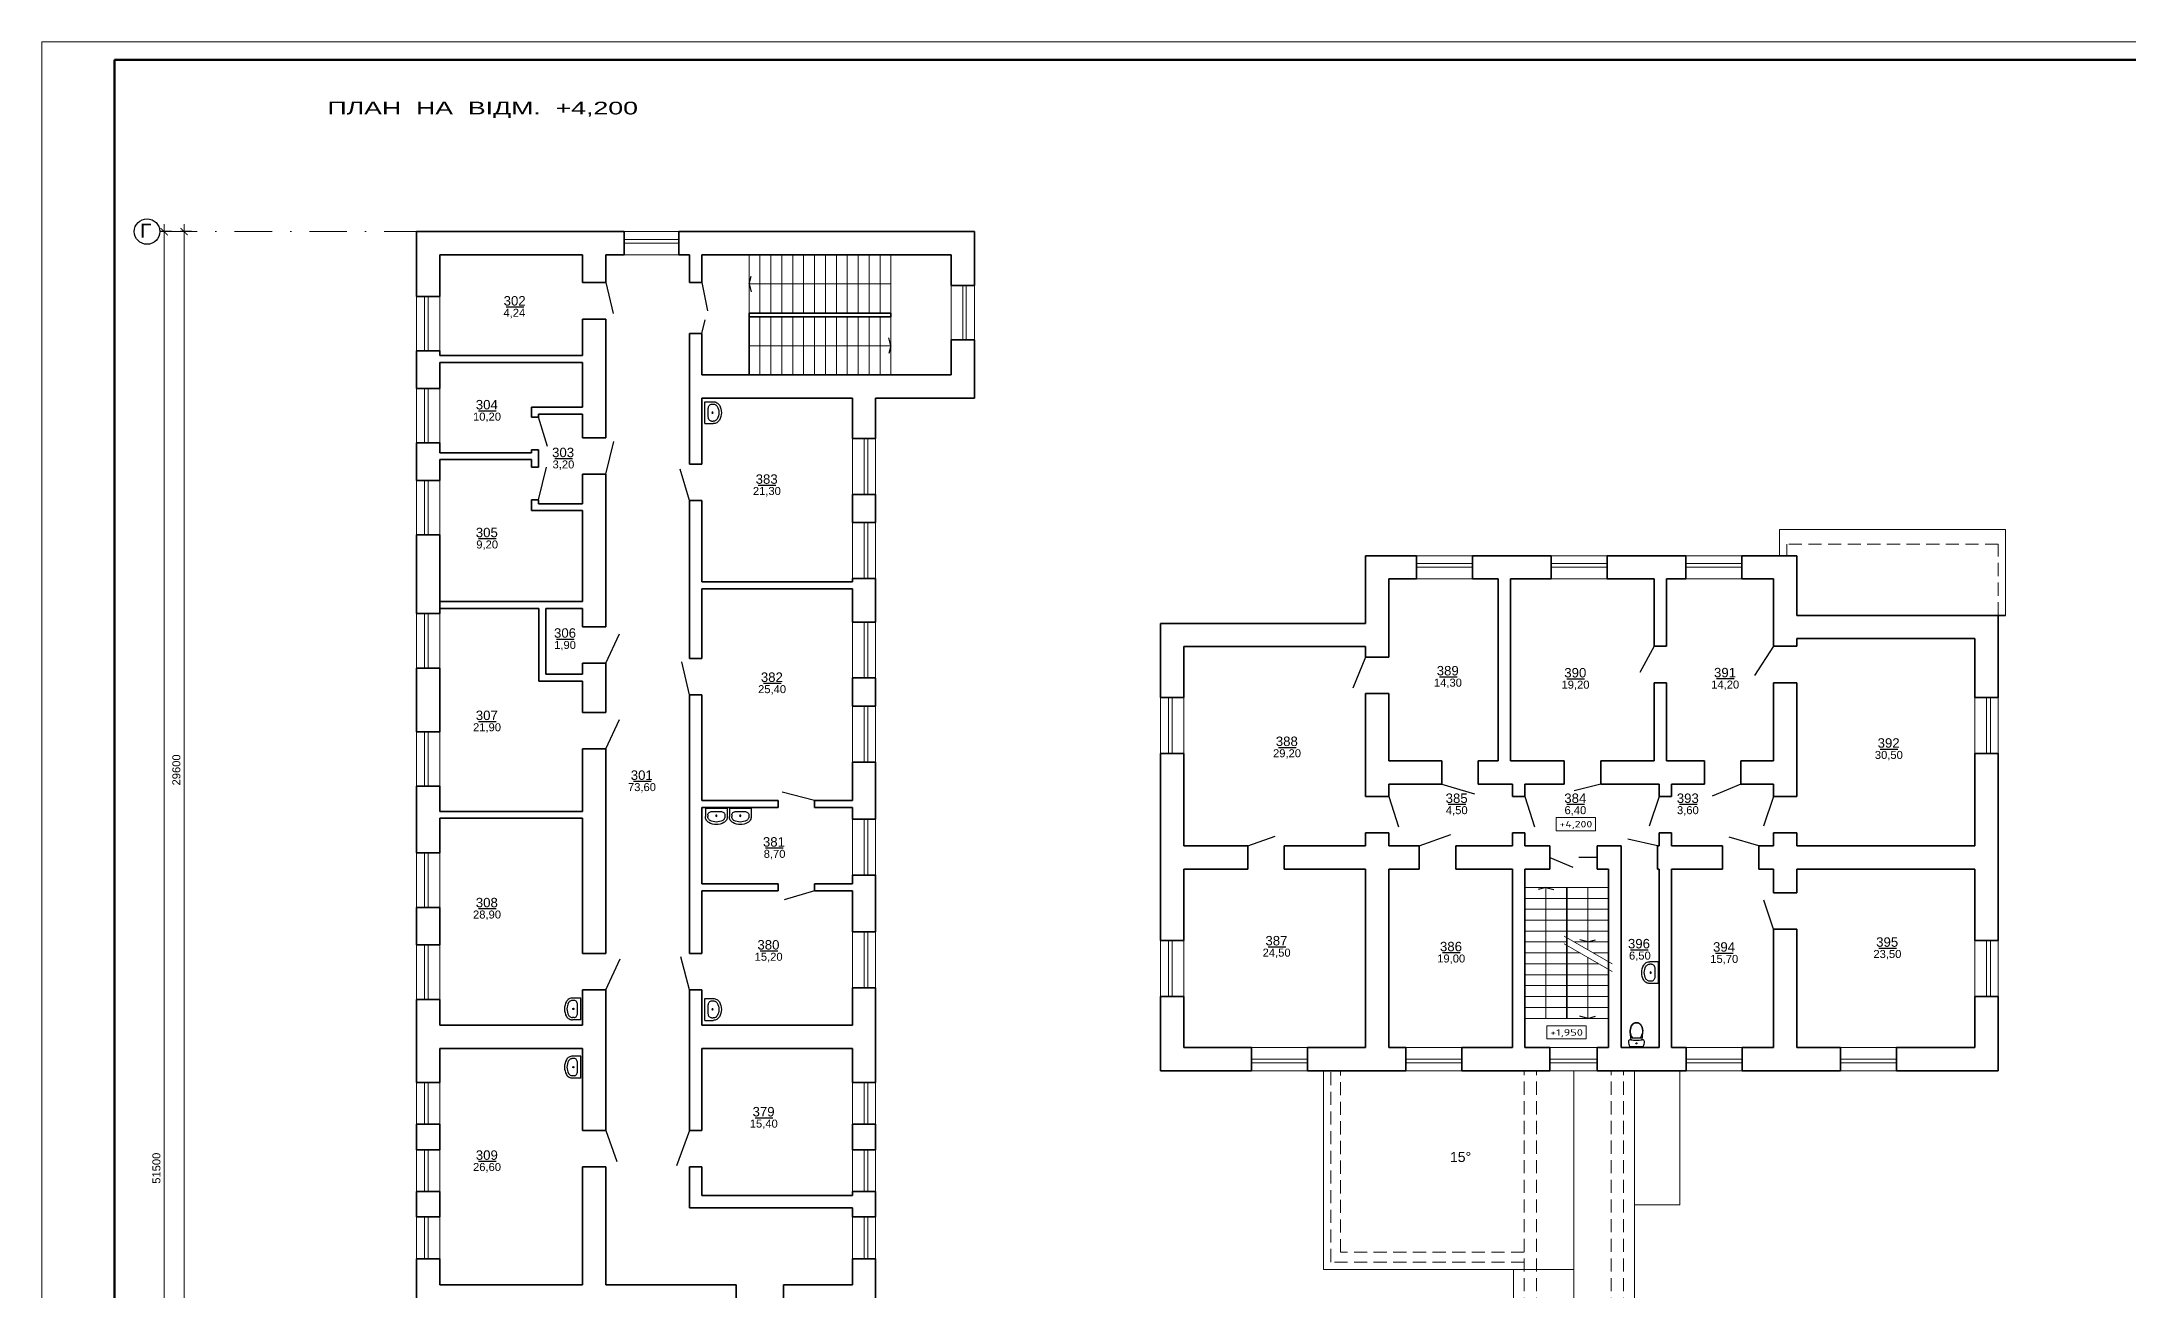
# Model space of a CAD drawing. Header units: millimetres. Extents: x 752233 to 2620908, y -654617 to -58944.
# Drawn here: x 1306958 to 1364315, y -226490 to -192165 of the extents above; entities that cross this region are included whole.
import ezdxf
from ezdxf.enums import TextEntityAlignment as Align

# ---------------------------------------------------------------- set-up
doc = ezdxf.new("R2010")
doc.units = ezdxf.units.MM
doc.header["$LTSCALE"] = 90
for name, pattern in [('DASHDOT', [25.4, 12.7, -6.35, 0, -6.35]), ('K5LT_DASHED_REINFORCED', [6, 4, -2]), ('Wipeout_Contour', [1000000.0, 0, -1000000.0])]:
    doc.linetypes.add(name, pattern=pattern)
doc.layers.get('0').update_dxf_attribs({"lineweight": 15})
doc.layers.get('DefPoints').update_dxf_attribs({"color": 255, "lineweight": 9})
doc.layers.add('Shutters', color=7, linetype='Continuous')
doc.layers.add('T', color=7, linetype='Continuous')
doc.styles.add('style2', font='ARIAL.TTF')
doc.styles.add('txt200', font='txt.shx', dxfattribs={"width": 0.9, "height": 200})
doc.dimstyles.new('ARKO_TICK_EXTLINES', dxfattribs={"dimscale": 100, "dimtxt": 2.2, "dimasz": 2, "dimexe": 1, "dimexo": 1, "dimgap": 1, "dimtad": 1, "dimdec": 0, "dimzin": 0, "dimtxsty": 'style2', "dimblk": 'ARCHTICK', "dimcen": 2, "dimdle": 2, "dimclrd": 5, "dimadec": 0, "dimazin": 0, "dimtfac": 1, "dimtdec": 0, "dimtix": 1, "dimtmove": 0, "dimatfit": 0, "dimfxl": 0, "dimtolj": 1, "dimtzin": 0, "dimlwd": 20, "dimarcsym": 0})

# ---------------------------------------------------------------- blocks, each defined once
blk = doc.blocks.new('A$C0C1168F7')
at = {"color": 254, "linetype": 'Wipeout_Contour', "ltscale": 5960.404581}
blk.add_wipeout([(0, 450), (0, 221), (3, 187), (11, 155), (26, 124), (44, 97), (68, 73), (95, 54), (160, 24), (229, 6), (300, 0), (371, 6), (440, 24), (505, 54), (532, 73), (556, 97), (574, 124), (589, 155), (597, 187), (600, 221), (600, 450)], dxfattribs=at).dxf.layer = 'Shutters'
at = {"layer": 'Shutters', "color": 133, "linetype": 'Continuous'}
for p, q in [((0, 450), (0, 221)), ((600, 450), (0, 450)), ((65, 267), (65, 221)), ((181, 358), (181, 358)), ((419, 358), (181, 358)), ((535, 267), (535, 221)), ((600, 450), (600, 221))]:
    blk.add_line(p, q, dxfattribs=at)
for points in [[(0, 221), (2, 196), (6, 171), (14, 147), (25, 124), (39, 103), (56, 84), (74, 68), (95, 54)], [(181, 358), (159, 356), (137, 351), (117, 342), (99, 331), (85, 317), (74, 302), (67, 284), (65, 267)], [(65, 221), (66, 205), (69, 189), (74, 173), (82, 159), (90, 146), (101, 134), (113, 123), (126, 114)], [(95, 54), (143, 31), (194, 14), (247, 3), (300, 0), (353, 3), (406, 14), (457, 31), (505, 54)], [(126, 114), (167, 94), (210, 80), (255, 71), (300, 68), (345, 71), (390, 80), (433, 94), (474, 114)], [(535, 267), (533, 284), (526, 302), (515, 317), (501, 331), (483, 342), (463, 351), (441, 356), (419, 358)], [(474, 114), (487, 123), (499, 134), (510, 146), (518, 159), (526, 173), (531, 189), (534, 205), (535, 221)], [(505, 54), (526, 68), (544, 84), (561, 103), (575, 124), (586, 147), (594, 171), (598, 196), (600, 221)]]:
    blk.add_lwpolyline(points, dxfattribs=at)
blk.add_circle((300, 243), 17.5, dxfattribs=at)
blk = doc.blocks.new('OTMET_P')
at = {"color": 0, "linetype": 'ByBlock'}
blk.add_lwpolyline([(-6, -2), (-6, 2), (6, 2), (6, -2)], close=True, dxfattribs=at)
at = {"color": 0, "linetype": 'ByBlock', "style": 'txt200', "width": 1.071429}
blk.add_attdef('OTMET', text='', height=2, dxfattribs=at).set_placement((-5, -1), (5, -1), align=Align.FIT)
blk = doc.blocks.new('_ArchTick')
at = {"color": 0, "linetype": 'ByBlock', "const_width": 0.15}
blk.add_lwpolyline([(-0.5, -0.5), (0.5, 0.5)], dxfattribs=at)
blk = doc.blocks.new('*D32')
at = {"color": 5, "lineweight": 20}
blk.add_line((1310323, -249085), (1310323, -197185), dxfattribs=at)
at = {"color": 0, "lineweight": -2}
for p, q in [((1310523, -197385), (1310223, -197385)), ((1310523, -248885), (1310223, -248885))]:
    blk.add_line(p, q, dxfattribs=at)
at = {"layer": 'DefPoints', "color": 0, "lineweight": 15}
for p in [(1310323, -197385), (1312373, -197385), (1312373, -248885)]:
    blk.add_point(p, dxfattribs=at)
at = {"color": 5, "lineweight": 20, "xscale": 200, "yscale": 200, "zscale": 200}
for p, rotation in [((1310323, -197385), 90), ((1310323, -248885), 270)]:
    blk.add_blockref('_ArchTick', p, dxfattribs=dict(at, rotation=rotation))
at = {"color": 0, "lineweight": 15, "insert": (1310111, -223135), "char_height": 220, "attachment_point": 5, "rotation": 90, "style": 'style2'}
blk.add_mtext('\\A1;51500', dxfattribs=at)
blk = doc.blocks.new('*D33')
at = {"color": 5, "lineweight": 20}
blk.add_line((1310872, -197185), (1310872, -227185), dxfattribs=at)
at = {"color": 0, "lineweight": -2}
for p, q in [((1311072, -197385), (1310772, -197385)), ((1311072, -226985), (1310772, -226985))]:
    blk.add_line(p, q, dxfattribs=at)
at = {"layer": 'DefPoints', "color": 0, "lineweight": 15}
for p in [(1312216, -197385), (1310872, -226985), (1312216, -226985)]:
    blk.add_point(p, dxfattribs=at)
at = {"color": 5, "lineweight": 20, "xscale": 200, "yscale": 200, "zscale": 200}
for p, rotation in [((1310872, -197385), 90), ((1310872, -226985), 270)]:
    blk.add_blockref('_ArchTick', p, dxfattribs=dict(at, rotation=rotation))
at = {"color": 0, "lineweight": 15, "insert": (1310660, -212185), "char_height": 220, "attachment_point": 5, "rotation": 90, "style": 'style2'}
blk.add_mtext('\\A1;29600', dxfattribs=at)
blk = doc.blocks.new('A$C5F3917FC')
at = {"color": 254, "linetype": 'Wipeout_Contour', "ltscale": 14728.445072}
blk.add_wipeout([(31, 650), (18, 619), (8, 587), (2, 554), (0, 520), (5, 498), (20, 479), (40, 469), (64, 469), (102, 475), (141, 480), (181, 483), (220, 484), (259, 483), (299, 480), (338, 475), (376, 469), (400, 469), (420, 479), (435, 498), (440, 520), (438, 554), (432, 587), (422, 619), (409, 650)], dxfattribs=at).dxf.layer = 'Shutters'
at = {"color": 254, "linetype": 'Wipeout_Contour', "ltscale": 9083.641401}
blk.add_wipeout([(98, 419), (342, 419), (363, 381), (380, 341), (392, 300), (399, 257), (376, 469), (338, 475), (299, 480), (259, 483), (220, 484), (181, 483), (141, 480), (102, 475), (64, 469), (41, 257), (48, 300), (60, 341), (77, 381)], dxfattribs=at).dxf.layer = 'Shutters'
at = {"color": 254, "linetype": 'Wipeout_Contour', "ltscale": 8188.801298}
blk.add_wipeout([(343, 54), (369, 92), (386, 132), (396, 173), (400, 215), (399, 257), (392, 301), (379, 344), (361, 385), (337, 427), (103, 427), (79, 385), (61, 344), (48, 301), (41, 257), (39, 215), (44, 173), (54, 132), (71, 92), (97, 54), (132, 25), (174, 6), (220, 0), (266, 6), (308, 25)], dxfattribs=at).dxf.layer = 'Shutters'
at = {"layer": 'Shutters', "color": 133, "linetype": 'Continuous'}
for p, q in [((8, 587), (2, 554)), ((18, 619), (8, 587)), ((31, 650), (18, 619)), ((409, 650), (31, 650)), ((422, 619), (409, 650)), ((432, 587), (422, 619)), ((438, 554), (432, 587)), ((2, 554), (0, 520)), ((0, 520), (5, 498)), ((5, 498), (20, 479)), ((20, 479), (40, 469)), ((41, 257), (39, 215)), ((39, 215), (44, 173)), ((40, 469), (64, 469)), ((64, 469), (41, 257)), ((48, 300), (41, 257)), ((44, 173), (54, 132)), ((49, 256), (47, 215)), ((47, 215), (52, 174)), ((60, 341), (48, 300)), ((56, 299), (49, 256)), ((52, 174), (62, 134)), ((54, 132), (70, 92)), ((68, 341), (56, 299)), ((77, 381), (60, 341)), ((62, 134), (78, 96)), ((86, 381), (68, 341)), ((70, 92), (97, 54)), ((98, 419), (77, 381)), ((78, 96), (102, 60)), ((107, 419), (86, 381)), ((97, 54), (132, 25)), ((342, 419), (98, 419)), ((102, 60), (136, 32)), ((132, 25), (174, 6)), ((136, 32), (176, 14)), ((174, 6), (220, 0)), ((176, 14), (220, 8)), ((220, 8), (264, 14)), ((220, 0), (266, 6)), ((264, 14), (304, 32)), ((266, 6), (308, 25)), ((304, 32), (338, 60)), ((308, 25), (343, 54)), ((354, 381), (333, 419)), ((338, 60), (362, 96)), ((363, 381), (342, 419)), ((343, 54), (370, 92)), ((371, 341), (354, 381)), ((362, 96), (378, 134)), ((380, 341), (363, 381)), ((370, 92), (386, 132)), ((384, 299), (371, 341)), ((399, 257), (376, 469)), ((376, 469), (400, 469)), ((378, 134), (388, 174)), ((392, 300), (380, 341)), ((391, 256), (384, 299)), ((386, 132), (396, 173)), ((388, 174), (393, 215)), ((393, 215), (391, 256)), ((399, 257), (392, 300)), ((396, 173), (401, 215)), ((401, 215), (399, 257)), ((400, 469), (420, 479)), ((420, 479), (435, 498)), ((435, 498), (440, 520)), ((440, 520), (438, 554))]:
    blk.add_line(p, q, dxfattribs=at)
blk.add_lwpolyline([(376, 469), (338, 475), (299, 480), (259, 483), (220, 484), (181, 483), (141, 480), (102, 475), (64, 469)], dxfattribs=at)
blk.add_circle((220, 567), 15, dxfattribs=at)

msp = doc.modelspace()

# ---------------------------------------------------------------- linework, layer by layer
at = {"color": 250, "linetype": 'ByBlock', "ltscale": 4}
for p, q in [((1306957.9, -192165.3), (1306957.9, -270794.7)), ((1393313.3, -192165.3), (1306957.9, -192165.3))]:
    msp.add_line(p, q, dxfattribs=at)
at = {"color": 7, "lineweight": 50}
for q in [(1308957.9, -270294.7), (1392813.3, -192665.3)]:
    msp.add_line((1308957.9, -192665.3), q, dxfattribs=at)
at = {"color": 1, "linetype": 'DASHDOT', "ltscale": 0.9}
msp.add_line((1310203, -197385.1), (1324659.3, -197385.1), dxfattribs=at)
at = {"color": 250, "lineweight": 35}
for p, q in [((1317261.3, -199165.1), (1317261.3, -197385.1)), ((1317261.3, -197385.1), (1322968.9, -197385.1)), ((1322968.9, -197385.1), (1322968.9, -198025.1)), ((1324468.9, -197385.1), (1332601.3, -197385.1)), ((1324468.9, -197385.1), (1324468.9, -198025.1)), ((1332601.3, -198865.1), (1332601.3, -197385.1)), ((1317901.3, -199165.1), (1317901.3, -198025.1)), ((1317901.3, -198025.1), (1321821.3, -198025.1)), ((1321821.3, -198788.5), (1321821.3, -198025.1)), ((1322461.3, -198788.5), (1322461.3, -198025.1)), ((1322461.3, -198025.1), (1322968.9, -198025.1)), ((1324468.9, -198025.1), (1324761.3, -198025.1)), ((1324761.3, -198788.5), (1324761.3, -198025.1)), ((1325101.3, -198788.5), (1325101.3, -198025.1)), ((1325101.3, -198025.1), (1331961.3, -198025.1)), ((1331961.3, -198865.1), (1331961.3, -198025.1)), ((1322461.3, -198788.5), (1321821.3, -198788.5)), ((1325101.3, -198788.5), (1324761.3, -198788.5)), ((1331961.3, -198865.1), (1332601.3, -198865.1)), ((1317261.3, -199165.1), (1317901.3, -199165.1)), ((1321821.3, -200794.3), (1321821.3, -199788.5)), ((1322461.3, -199788.5), (1321821.3, -199788.5)), ((1322461.3, -203057.6), (1322461.3, -199788.5)), ((1330301.3, -199625.1), (1326401.3, -199625.1)), ((1326401.3, -199625.1), (1326401.3, -201325.1)), ((1330301.3, -199725.1), (1326401.3, -199725.1)), ((1330301.3, -199725.1), (1330301.3, -199625.1)), ((1317261.3, -201695.1), (1317261.3, -200665.1)), ((1317261.3, -200665.1), (1317901.3, -200665.1)), ((1317901.3, -200794.3), (1317901.3, -200665.1)), ((1324761.3, -203781.7), (1324761.3, -200188.5)), ((1325101.3, -200188.5), (1324761.3, -200188.5)), ((1325101.3, -201325.1), (1325101.3, -200188.5)), ((1331961.3, -201325.1), (1331961.3, -200365.1)), ((1331961.3, -200365.1), (1332601.3, -200365.1)), ((1332601.3, -201965.1), (1332601.3, -200365.1)), ((1317901.3, -200794.3), (1321821.3, -200794.3)), ((1317901.3, -201695.1), (1317901.3, -200984.3)), ((1317901.3, -200984.3), (1321821.3, -200984.3)), ((1321821.3, -202215.1), (1321821.3, -200984.3)), ((1317261.3, -201695.1), (1317901.3, -201695.1)), ((1325101.3, -201325.1), (1331961.3, -201325.1)), ((1321821.3, -202215.1), (1320421.3, -202215.1)), ((1320421.3, -202215.1), (1320421.3, -202486.8)), ((1320611.3, -202405.1), (1320611.3, -202486.8)), ((1321821.3, -202405.1), (1320611.3, -202405.1)), ((1321821.3, -203057.6), (1321821.3, -202405.1)), ((1325101.3, -203781.7), (1325101.3, -201965.1)), ((1325101.3, -201965.1), (1329241.3, -201965.1)), ((1329241.3, -203075.1), (1329241.3, -201965.1)), ((1329881.3, -203075.1), (1329881.3, -201965.1)), ((1329881.3, -201965.1), (1332601.3, -201965.1)), ((1320611.3, -202486.8), (1320421.3, -202486.8)), ((1317261.3, -204225.1), (1317261.3, -203195.1)), ((1317261.3, -203195.1), (1317901.3, -203195.1)), ((1317901.3, -203465.1), (1317901.3, -203195.1)), ((1320421.3, -203465.1), (1317901.3, -203465.1)), ((1320611.3, -203386.8), (1320421.3, -203386.8)), ((1320421.3, -203386.8), (1320421.3, -203465.1)), ((1320611.3, -203386.8), (1320611.3, -203863.5)), ((1322461.3, -203057.6), (1321821.3, -203057.6)), ((1329241.3, -203075.1), (1329881.3, -203075.1)), ((1317901.3, -204225.1), (1317901.3, -203655.1)), ((1320421.3, -203655.1), (1317901.3, -203655.1)), ((1320421.3, -203655.1), (1320421.3, -203863.5)), ((1320611.3, -203863.5), (1320421.3, -203863.5)), ((1321821.3, -204865.1), (1321821.3, -204057.6)), ((1322461.3, -204057.6), (1321821.3, -204057.6)), ((1322461.3, -208247.6), (1322461.3, -204057.6)), ((1325101.3, -203781.7), (1324761.3, -203781.7)), ((1317261.3, -204225.1), (1317901.3, -204225.1)), ((1320611.3, -204763.5), (1320421.3, -204763.5)), ((1320421.3, -204763.5), (1320421.3, -205055.1)), ((1320611.3, -204763.5), (1320611.3, -204865.1)), ((1329241.3, -205385.1), (1329241.3, -204615.1)), ((1329241.3, -204615.1), (1329881.3, -204615.1)), ((1329881.3, -205385.1), (1329881.3, -204615.1)), ((1320421.3, -205055.1), (1321821.3, -205055.1)), ((1320611.3, -204865.1), (1321821.3, -204865.1)), ((1321821.3, -207555.1), (1321821.3, -205055.1)), ((1324761.3, -209121.5), (1324761.3, -204781.7)), ((1325101.3, -204781.7), (1324761.3, -204781.7)), ((1325101.3, -207015.1), (1325101.3, -204781.7)), ((1317261.3, -207885.1), (1317261.3, -205725.1)), ((1317261.3, -205725.1), (1317901.3, -205725.1)), ((1317901.3, -207885.1), (1317901.3, -205725.1)), ((1329241.3, -205385.1), (1329881.3, -205385.1)), ((1343351.3, -208155.1), (1343351.3, -206295.1)), ((1344751.3, -206295.1), (1343351.3, -206295.1)), ((1344751.3, -206935.1), (1344751.3, -206295.1)), ((1348451.3, -206295.1), (1346291.3, -206295.1)), ((1346291.3, -206935.1), (1346291.3, -206295.1)), ((1348451.3, -206935.1), (1348451.3, -206295.1)), ((1352151.3, -206295.1), (1349991.3, -206295.1)), ((1349991.3, -206935.1), (1349991.3, -206295.1)), ((1352151.3, -206935.1), (1352151.3, -206295.1)), ((1355201.3, -206295.1), (1353691.3, -206295.1)), ((1353691.3, -206935.1), (1353691.3, -206295.1)), ((1355201.3, -207935.1), (1355201.3, -206295.1)), ((1325101.3, -207015.1), (1329241.3, -207015.1)), ((1329241.3, -207015.1), (1329241.3, -206925.1)), ((1329241.3, -206925.1), (1329881.3, -206925.1)), ((1329881.3, -208125.1), (1329881.3, -206925.1)), ((1343991.3, -209087.5), (1343991.3, -206935.1)), ((1344751.3, -206935.1), (1343991.3, -206935.1)), ((1346991.3, -206935.1), (1346291.3, -206935.1)), ((1346991.3, -211935.1), (1346991.3, -206935.1)), ((1347331.3, -211935.1), (1347331.3, -206935.1)), ((1348451.3, -206935.1), (1347331.3, -206935.1)), ((1351281.3, -206935.1), (1349991.3, -206935.1)), ((1351281.3, -208786.8), (1351281.3, -206935.1)), ((1352151.3, -206935.1), (1351621.3, -206935.1)), ((1351621.3, -208786.8), (1351621.3, -206935.1)), ((1354561.3, -206935.1), (1353691.3, -206935.1)), ((1354561.3, -208786.8), (1354561.3, -206935.1)), ((1317901.3, -207555.1), (1321821.3, -207555.1)), ((1325101.3, -209121.5), (1325101.3, -207205.1)), ((1325101.3, -207205.1), (1329241.3, -207205.1)), ((1329241.3, -208125.1), (1329241.3, -207205.1)), ((1317261.3, -207885.1), (1317901.3, -207885.1)), ((1317901.3, -207745.1), (1320621.3, -207745.1)), ((1320621.3, -209745.1), (1320621.3, -207745.1)), ((1320811.3, -207745.1), (1321821.3, -207745.1)), ((1320811.3, -209555.1), (1320811.3, -207745.1)), ((1321821.3, -208247.6), (1321821.3, -207745.1)), ((1329241.3, -208125.1), (1329881.3, -208125.1)), ((1337711.3, -210195.1), (1337711.3, -208155.1)), ((1343351.3, -208155.1), (1337711.3, -208155.1)), ((1360941.3, -207935.1), (1355201.3, -207935.1)), ((1360741.3, -210195.1), (1360741.3, -207935.1)), ((1322461.3, -208247.6), (1321821.3, -208247.6)), ((1360101.3, -208575.1), (1355201.3, -208575.1)), ((1355201.3, -208786.8), (1355201.3, -208575.1)), ((1360101.3, -210195.1), (1360101.3, -208575.1)), ((1321821.3, -209555.1), (1321821.3, -209247.6)), ((1322461.3, -209247.6), (1321821.3, -209247.6)), ((1322461.3, -210604.3), (1322461.3, -209247.6)), ((1325101.3, -209121.5), (1324761.3, -209121.5)), ((1338351.3, -210195.1), (1338351.3, -208795.1)), ((1343351.3, -208795.1), (1338351.3, -208795.1)), ((1343351.3, -209087.5), (1343351.3, -208795.1)), ((1343991.3, -209087.5), (1343351.3, -209087.5)), ((1351621.3, -208786.8), (1351281.3, -208786.8)), ((1355201.3, -208786.8), (1354561.3, -208786.8)), ((1317261.3, -211135.1), (1317261.3, -209385.1)), ((1317261.3, -209385.1), (1317901.3, -209385.1)), ((1317901.3, -211135.1), (1317901.3, -209385.1)), ((1320621.3, -209745.1), (1321821.3, -209745.1)), ((1320811.3, -209555.1), (1321821.3, -209555.1)), ((1321821.3, -210604.3), (1321821.3, -209745.1)), ((1329241.3, -210435.1), (1329241.3, -209655.1)), ((1329241.3, -209655.1), (1329881.3, -209655.1)), ((1329881.3, -210435.1), (1329881.3, -209665.1)), ((1351281.3, -211935.1), (1351281.3, -209786.8)), ((1351621.3, -209786.8), (1351281.3, -209786.8)), ((1351621.3, -211935.1), (1351621.3, -209786.8)), ((1354561.3, -211935.1), (1354561.3, -209786.8)), ((1355201.3, -209786.8), (1354561.3, -209786.8)), ((1355201.3, -212916.4), (1355201.3, -209786.8)), ((1324761.3, -217228.8), (1324761.3, -210121.5)), ((1325101.3, -210121.5), (1324761.3, -210121.5)), ((1325101.3, -213025.1), (1325101.3, -210121.5)), ((1329241.3, -210435.1), (1329881.3, -210435.1)), ((1338351.3, -210195.1), (1337711.3, -210195.1)), ((1343351.3, -212916.4), (1343351.3, -210087.5)), ((1343991.3, -210087.5), (1343351.3, -210087.5)), ((1343991.3, -211935.1), (1343991.3, -210087.5)), ((1360741.3, -210195.1), (1360101.3, -210195.1)), ((1322461.3, -210604.3), (1321821.3, -210604.3)), ((1317261.3, -211135.1), (1317901.3, -211135.1)), ((1321821.3, -213325.1), (1321821.3, -211604.3)), ((1322461.3, -211604.3), (1321821.3, -211604.3)), ((1322461.3, -217228.8), (1322461.3, -211604.3)), ((1329241.3, -213025.1), (1329241.3, -211975.1)), ((1329241.3, -211975.1), (1329881.3, -211975.1)), ((1329881.3, -213535.1), (1329881.3, -211975.1)), ((1337711.3, -216875.1), (1337711.3, -211735.1)), ((1338351.3, -211735.1), (1337711.3, -211735.1)), ((1338351.3, -214275.1), (1338351.3, -211735.1)), ((1345448.6, -211935.1), (1343991.3, -211935.1)), ((1345448.6, -212575.1), (1345448.6, -211935.1)), ((1346991.3, -211935.1), (1346448.6, -211935.1)), ((1346448.6, -212575.1), (1346448.6, -211935.1)), ((1348812.4, -211935.1), (1347331.3, -211935.1)), ((1348812.4, -212575.1), (1348812.4, -211935.1)), ((1351281.3, -211935.1), (1349812.4, -211935.1)), ((1349812.4, -212575.1), (1349812.4, -211935.1)), ((1352664.5, -211935.1), (1351621.3, -211935.1)), ((1352664.5, -212575.1), (1352664.5, -211935.1)), ((1354561.3, -211935.1), (1353664.5, -211935.1)), ((1353664.5, -212575.1), (1353664.5, -211935.1)), ((1360101.3, -214275.1), (1360101.3, -211735.1)), ((1360741.3, -211735.1), (1360101.3, -211735.1)), ((1360741.3, -216875.1), (1360741.3, -211735.1)), ((1317261.3, -214465.1), (1317261.3, -212635.1)), ((1317261.3, -212635.1), (1317901.3, -212635.1)), ((1317901.3, -213325.1), (1317901.3, -212635.1)), ((1343991.3, -212916.4), (1343991.3, -212575.1)), ((1345448.6, -212575.1), (1343991.3, -212575.1)), ((1347391.3, -212575.1), (1346448.6, -212575.1)), ((1347391.3, -212916.4), (1347391.3, -212575.1)), ((1348812.4, -212575.1), (1347731.3, -212575.1)), ((1347731.3, -212916.4), (1347731.3, -212575.1)), ((1351421.3, -212575.1), (1349812.4, -212575.1)), ((1351421.3, -212916.4), (1351421.3, -212575.1)), ((1352664.5, -212575.1), (1351761.3, -212575.1)), ((1351761.3, -212916.4), (1351761.3, -212575.1)), ((1354561.3, -212575.1), (1353664.5, -212575.1)), ((1354561.3, -212916.4), (1354561.3, -212575.1)), ((1317901.3, -213325.1), (1321821.3, -213325.1)), ((1325101.3, -213025.1), (1327204.2, -213025.1)), ((1325101.3, -215315.1), (1325101.3, -213215.1)), ((1325101.3, -213215.1), (1327204.2, -213215.1)), ((1327204.2, -213215.1), (1327204.2, -213025.1)), ((1328204.2, -213025.1), (1329241.3, -213025.1)), ((1328204.2, -213215.1), (1328204.2, -213025.1)), ((1328204.2, -213215.1), (1329241.3, -213215.1)), ((1329241.3, -213535.1), (1329241.3, -213215.1)), ((1343991.3, -212916.4), (1343351.3, -212916.4)), ((1347731.3, -212916.4), (1347391.3, -212916.4)), ((1351761.3, -212916.4), (1351421.3, -212916.4)), ((1355201.3, -212916.4), (1354561.3, -212916.4)), ((1317901.3, -214465.1), (1317901.3, -213515.1)), ((1317901.3, -213515.1), (1321821.3, -213515.1)), ((1321821.3, -217228.8), (1321821.3, -213515.1)), ((1329241.3, -213535.1), (1329881.3, -213535.1)), ((1343351.3, -214275.1), (1343351.3, -213916.4)), ((1343991.3, -213916.4), (1343351.3, -213916.4)), ((1343991.3, -214275.1), (1343991.3, -213916.4)), ((1347391.3, -214275.1), (1347391.3, -213916.4)), ((1347731.3, -213916.4), (1347391.3, -213916.4)), ((1347731.3, -214275.1), (1347731.3, -213916.4)), ((1351421.3, -214275.1), (1351421.3, -213916.4)), ((1351761.3, -213916.4), (1351421.3, -213916.4)), ((1351761.3, -214275.1), (1351761.3, -213916.4)), ((1354561.3, -214275.1), (1354561.3, -213916.4)), ((1355201.3, -213916.4), (1354561.3, -213916.4)), ((1355201.3, -214275.1), (1355201.3, -213916.4)), ((1317261.3, -214465.1), (1317901.3, -214465.1)), ((1340111.1, -214275.1), (1338351.3, -214275.1)), ((1340111.1, -214915.1), (1340111.1, -214275.1)), ((1343351.3, -214275.1), (1341111.1, -214275.1)), ((1341111.1, -214915.1), (1341111.1, -214275.1)), ((1344826.1, -214275.1), (1343991.3, -214275.1)), ((1344826.1, -214915.1), (1344826.1, -214275.1)), ((1345826.1, -214915.1), (1345826.1, -214275.1)), ((1347391.3, -214275.1), (1345826.1, -214275.1)), ((1348416.6, -214275.1), (1347731.3, -214275.1)), ((1348416.6, -214275.1), (1348416.6, -214915.1)), ((1350371.3, -214275.1), (1349716.6, -214275.1)), ((1349716.6, -214275.1), (1349716.6, -214915.1)), ((1350371.3, -214915.1), (1350371.3, -214275.1)), ((1351371.3, -214915.1), (1351371.3, -214275.1)), ((1351421.3, -214275.1), (1351371.3, -214275.1)), ((1353161.3, -214275.1), (1351761.3, -214275.1)), ((1353161.3, -214915.1), (1353161.3, -214275.1)), ((1354561.3, -214275.1), (1354161.3, -214275.1)), ((1354161.3, -214915.1), (1354161.3, -214275.1)), ((1360101.3, -214275.1), (1355201.3, -214275.1)), ((1329241.3, -215315.1), (1329241.3, -215075.1)), ((1329241.3, -215075.1), (1329881.3, -215075.1)), ((1329881.3, -216635.1), (1329881.3, -215075.1)), ((1338351.3, -216875.1), (1338351.3, -214915.1)), ((1340111.1, -214915.1), (1338351.3, -214915.1)), ((1343351.3, -214915.1), (1341111.1, -214915.1)), ((1343351.3, -219815.1), (1343351.3, -214915.1)), ((1343991.3, -219815.1), (1343991.3, -214915.1)), ((1344826.1, -214915.1), (1343991.3, -214915.1)), ((1347391.3, -214915.1), (1345826.1, -214915.1)), ((1347391.3, -219815.1), (1347391.3, -214915.1)), ((1347731.3, -219815.1), (1347731.3, -214915.1)), ((1348416.6, -214915.1), (1347731.3, -214915.1)), ((1350031.3, -214915.1), (1349716.6, -214915.1)), ((1350031.3, -219815.1), (1350031.3, -214915.1)), ((1350371.3, -219815.1), (1350371.3, -214915.1)), ((1351421.3, -214915.1), (1351371.3, -214915.1)), ((1351421.3, -219815.1), (1351421.3, -214915.1)), ((1351761.3, -219815.1), (1351761.3, -214915.1)), ((1353161.3, -214915.1), (1351761.3, -214915.1)), ((1354561.3, -214915.1), (1354161.3, -214915.1)), ((1354561.3, -215565.7), (1354561.3, -214915.1)), ((1355201.3, -215565.7), (1355201.3, -214915.1)), ((1360101.3, -214915.1), (1355201.3, -214915.1)), ((1360101.3, -216875.1), (1360101.3, -214915.1)), ((1325101.3, -215315.1), (1327204.2, -215315.1)), ((1325101.3, -217228.8), (1325101.3, -215505.1)), ((1325101.3, -215505.1), (1327204.2, -215505.1)), ((1327204.2, -215505.1), (1327204.2, -215315.1)), ((1328204.2, -215315.1), (1329241.3, -215315.1)), ((1328204.2, -215505.1), (1328204.2, -215315.1)), ((1328204.2, -215505.1), (1329241.3, -215505.1)), ((1329241.3, -216635.1), (1329241.3, -215505.1)), ((1348881.3, -219015.1), (1348881.3, -215415.1)), ((1355201.3, -215565.7), (1354561.3, -215565.7)), ((1317261.3, -216995.1), (1317261.3, -215965.1)), ((1317261.3, -215965.1), (1317901.3, -215965.1)), ((1317901.3, -216995.1), (1317901.3, -215965.1)), ((1329241.3, -216635.1), (1329881.3, -216635.1)), ((1354561.3, -219815.1), (1354561.3, -216565.7)), ((1355201.3, -216565.7), (1354561.3, -216565.7)), ((1355201.3, -219815.1), (1355201.3, -216565.7)), ((1317261.3, -216995.1), (1317901.3, -216995.1)), ((1322461.3, -217228.8), (1321821.3, -217228.8)), ((1325101.3, -217228.8), (1324761.3, -217228.8)), ((1338351.3, -216875.1), (1337711.3, -216875.1)), ((1360741.3, -216875.1), (1360101.3, -216875.1)), ((1317261.3, -220775.1), (1317261.3, -218495.1)), ((1317261.3, -218495.1), (1317901.3, -218495.1)), ((1317901.3, -219205.1), (1317901.3, -218495.1)), ((1321821.3, -219205.1), (1321821.3, -218228.8)), ((1322461.3, -218228.8), (1321821.3, -218228.8)), ((1322461.3, -219205.1), (1322461.3, -218228.8)), ((1324761.3, -219205.1), (1324761.3, -218228.8)), ((1325101.3, -218228.8), (1324761.3, -218228.8)), ((1325101.3, -219205.1), (1325101.3, -218228.8)), ((1329241.3, -219205.1), (1329241.3, -218175.1)), ((1329241.3, -218175.1), (1329881.3, -218175.1)), ((1329881.3, -220775.1), (1329881.3, -218175.1)), ((1337711.3, -220455.1), (1337711.3, -218415.1)), ((1338351.3, -218415.1), (1337711.3, -218415.1)), ((1338351.3, -219815.1), (1338351.3, -218415.1)), ((1360101.3, -219815.1), (1360101.3, -218415.1)), ((1360741.3, -218415.1), (1360101.3, -218415.1)), ((1360741.3, -220455.1), (1360741.3, -218415.1)), ((1317901.3, -219205.1), (1321821.3, -219205.1)), ((1322461.3, -219205.1), (1322461.3, -219205.1)), ((1322461.3, -219205.1), (1322461.3, -219845.1)), ((1324761.3, -219205.1), (1324761.3, -219205.1)), ((1324761.3, -219205.1), (1324761.3, -219845.1)), ((1325101.3, -219205.1), (1329241.3, -219205.1)), ((1317901.3, -220775.1), (1317901.3, -219845.1)), ((1317901.3, -219845.1), (1321821.3, -219845.1)), ((1321821.3, -222095.1), (1321821.3, -219845.1)), ((1322461.3, -222095.1), (1322461.3, -219845.1)), ((1322461.3, -219845.1), (1322461.3, -219845.1)), ((1324761.3, -219845.1), (1324761.3, -219845.1)), ((1324761.3, -222095.1), (1324761.3, -219845.1)), ((1325101.3, -219845.1), (1329241.3, -219845.1)), ((1325101.3, -222095.1), (1325101.3, -219845.1)), ((1329241.3, -220775.1), (1329241.3, -219845.1)), ((1340211.3, -219815.1), (1338351.3, -219815.1)), ((1340211.3, -220455.1), (1340211.3, -219815.1)), ((1343351.3, -219815.1), (1341751.3, -219815.1)), ((1341751.3, -220455.1), (1341751.3, -219815.1)), ((1344451.3, -219815.1), (1343991.3, -219815.1)), ((1344451.3, -220455.1), (1344451.3, -219815.1)), ((1347391.3, -219815.1), (1345991.3, -219815.1)), ((1345991.3, -220455.1), (1345991.3, -219815.1)), ((1348416.6, -219815.1), (1347731.3, -219815.1)), ((1348416.6, -219815.1), (1348416.6, -220455.1)), ((1350031.3, -219815.1), (1349716.6, -219815.1)), ((1349716.6, -219815.1), (1349716.6, -220455.1)), ((1351421.3, -219815.1), (1350371.3, -219815.1)), ((1352161.3, -219815.1), (1351761.3, -219815.1)), ((1352161.3, -220455.1), (1352161.3, -219815.1)), ((1354561.3, -219815.1), (1353701.3, -219815.1)), ((1353701.3, -220455.1), (1353701.3, -219815.1)), ((1356401.3, -219815.1), (1355201.3, -219815.1)), ((1356401.3, -220455.1), (1356401.3, -219815.1)), ((1360101.3, -219815.1), (1357941.3, -219815.1)), ((1357941.3, -220455.1), (1357941.3, -219815.1)), ((1317261.3, -220775.1), (1317901.3, -220775.1)), ((1329241.3, -220775.1), (1329881.3, -220775.1)), ((1340211.3, -220455.1), (1337711.3, -220455.1)), ((1344451.3, -220455.1), (1341751.3, -220455.1)), ((1348416.6, -220455.1), (1345991.3, -220455.1)), ((1352161.3, -220455.1), (1349716.6, -220455.1)), ((1356401.3, -220455.1), (1353701.3, -220455.1)), ((1360741.3, -220455.1), (1357941.3, -220455.1)), ((1317261.3, -222625.1), (1317261.3, -221925.1)), ((1317261.3, -221925.1), (1317901.3, -221925.1)), ((1317901.3, -222625.1), (1317901.3, -221925.1)), ((1329241.3, -222625.1), (1329241.3, -221925.1)), ((1329241.3, -221925.1), (1329881.3, -221925.1)), ((1329881.3, -222625.1), (1329881.3, -221925.1)), ((1322461.3, -222095.1), (1321821.3, -222095.1)), ((1325101.3, -222095.1), (1324761.3, -222095.1)), ((1317261.3, -222625.1), (1317901.3, -222625.1)), ((1321821.3, -226345.1), (1321821.3, -223095.1)), ((1322461.3, -223095.1), (1321821.3, -223095.1)), ((1322461.3, -226345.1), (1322461.3, -223095.1)), ((1324761.3, -224225.1), (1324761.3, -223095.1)), ((1325101.3, -223095.1), (1324761.3, -223095.1)), ((1325101.3, -223885.1), (1325101.3, -223095.1)), ((1329241.3, -222625.1), (1329881.3, -222625.1)), ((1317261.3, -224475.1), (1317261.3, -223775.1)), ((1317261.3, -223775.1), (1317901.3, -223775.1)), ((1317901.3, -224475.1), (1317901.3, -223775.1)), ((1324761.3, -224225.1), (1329241.3, -224225.1)), ((1325101.3, -223885.1), (1329241.3, -223885.1)), ((1329241.3, -223885.1), (1329241.3, -223775.1)), ((1329241.3, -223775.1), (1329881.3, -223775.1)), ((1329241.3, -224475.1), (1329241.3, -224225.1)), ((1329881.3, -224475.1), (1329881.3, -223775.1)), ((1317261.3, -224475.1), (1317901.3, -224475.1)), ((1329241.3, -224475.1), (1329881.3, -224475.1)), ((1317261.3, -226985.1), (1317261.3, -225625.1)), ((1317261.3, -225625.1), (1317901.3, -225625.1)), ((1317901.3, -226345.1), (1317901.3, -225625.1)), ((1329241.3, -226345.1), (1329241.3, -225625.1)), ((1329241.3, -225625.1), (1329881.3, -225625.1)), ((1329881.3, -226985.1), (1329881.3, -225625.1)), ((1317901.3, -226345.1), (1321821.3, -226345.1)), ((1322461.3, -226345.1), (1326043.9, -226345.1)), ((1326043.9, -226345.1), (1326043.9, -226985.1)), ((1327343.9, -226345.1), (1329241.3, -226345.1)), ((1327343.9, -226345.1), (1327343.9, -226985.1))]:
    msp.add_line(p, q, dxfattribs=at)
at = {"color": 250, "lineweight": 15}
for p, q in [((1324468.9, -197385.1), (1322968.9, -197385.1)), ((1324468.9, -197602.8), (1322968.9, -197602.8)), ((1324468.9, -197705.1), (1322968.9, -197705.1)), ((1324468.9, -198025.1), (1322968.9, -198025.1)), ((1326401.3, -201325.1), (1326401.3, -198025.1)), ((1326701.3, -198025.1), (1326701.3, -199625.1)), ((1327001.3, -198025.1), (1327001.3, -199625.1)), ((1327301.3, -198025.1), (1327301.3, -199625.1)), ((1327601.3, -198025.1), (1327601.3, -199625.1)), ((1327901.3, -198025.1), (1327901.3, -199625.1)), ((1328201.3, -198025.1), (1328201.3, -199625.1)), ((1328501.3, -198025.1), (1328501.3, -199625.1)), ((1328801.3, -198025.1), (1328801.3, -199625.1)), ((1329101.3, -198025.1), (1329101.3, -199625.1)), ((1329401.3, -198025.1), (1329401.3, -199625.1)), ((1329701.3, -198025.1), (1329701.3, -199625.1)), ((1330001.3, -198025.1), (1330001.3, -199625.1)), ((1330301.3, -201325.1), (1330301.3, -198025.1)), ((1326401.3, -198825.1), (1330301.3, -198825.1)), ((1331961.3, -198865.1), (1331961.3, -200365.1)), ((1332281.3, -198865.1), (1332281.3, -200365.1)), ((1332366.7, -198865.1), (1332366.7, -200365.1)), ((1332601.3, -198865.1), (1332601.3, -200365.1)), ((1317261.3, -199165.1), (1317261.3, -200665.1)), ((1317479, -199165.1), (1317479, -200665.1)), ((1317581.3, -199165.1), (1317581.3, -200665.1)), ((1317901.3, -199165.1), (1317901.3, -200665.1)), ((1326701.3, -201325.1), (1326701.3, -199725.1)), ((1327001.3, -201325.1), (1327001.3, -199725.1)), ((1327301.3, -201325.1), (1327301.3, -199725.1)), ((1327601.3, -201325.1), (1327601.3, -199725.1)), ((1327901.3, -201325.1), (1327901.3, -199725.1)), ((1328201.3, -201325.1), (1328201.3, -199725.1)), ((1328501.3, -201325.1), (1328501.3, -199725.1)), ((1328801.3, -201325.1), (1328801.3, -199725.1)), ((1329101.3, -201325.1), (1329101.3, -199725.1)), ((1329401.3, -201325.1), (1329401.3, -199725.1)), ((1329701.3, -201325.1), (1329701.3, -199725.1)), ((1330001.3, -201325.1), (1330001.3, -199725.1)), ((1326401.3, -200525.1), (1330301.3, -200525.1)), ((1317261.3, -201695.1), (1317261.3, -203195.1)), ((1317479, -201695.1), (1317479, -203195.1)), ((1317581.3, -201695.1), (1317581.3, -203195.1)), ((1317901.3, -201695.1), (1317901.3, -203195.1)), ((1329241.3, -203075.1), (1329241.3, -204615.1)), ((1329561.3, -203075.1), (1329561.3, -204615.1)), ((1329663.6, -203075.1), (1329663.6, -204615.1)), ((1329881.3, -203075.1), (1329881.3, -204615.1)), ((1317261.3, -204225.1), (1317261.3, -205725.1)), ((1317479, -204225.1), (1317479, -205725.1)), ((1317581.3, -204225.1), (1317581.3, -205725.1)), ((1317901.3, -204225.1), (1317901.3, -205725.1)), ((1329241.3, -205385.1), (1329241.3, -206925.1)), ((1329561.3, -205385.1), (1329561.3, -206925.1)), ((1329663.6, -205385.1), (1329663.6, -206925.1)), ((1329881.3, -205385.1), (1329881.3, -206925.1)), ((1346291.3, -206295.1), (1344751.3, -206295.1)), ((1349991.3, -206295.1), (1348451.3, -206295.1)), ((1353691.3, -206295.1), (1352151.3, -206295.1)), ((1346291.3, -206512.8), (1344751.3, -206512.8)), ((1346291.3, -206615.1), (1344751.3, -206615.1)), ((1346291.3, -206935.1), (1344751.3, -206935.1)), ((1349991.3, -206512.8), (1348451.3, -206512.8)), ((1349991.3, -206615.1), (1348451.3, -206615.1)), ((1349991.3, -206935.1), (1348451.3, -206935.1)), ((1353691.3, -206512.8), (1352151.3, -206512.8)), ((1353691.3, -206615.1), (1352151.3, -206615.1)), ((1353691.3, -206935.1), (1352151.3, -206935.1)), ((1317261.3, -207885.1), (1317261.3, -209385.1)), ((1317479, -207885.1), (1317479, -209385.1)), ((1317581.3, -207885.1), (1317581.3, -209385.1)), ((1317901.3, -207885.1), (1317901.3, -209385.1)), ((1329241.3, -208115.1), (1329241.3, -209655.1)), ((1329561.3, -208115.1), (1329561.3, -209655.1)), ((1329663.6, -208115.1), (1329663.6, -209655.1)), ((1329881.3, -208115.1), (1329881.3, -209655.1)), ((1329241.3, -210435.1), (1329241.3, -211975.1)), ((1329561.3, -210435.1), (1329561.3, -211975.1)), ((1329663.6, -210435.1), (1329663.6, -211975.1)), ((1329881.3, -210435.1), (1329881.3, -211975.1)), ((1337711.3, -210195.1), (1337711.3, -211735.1)), ((1337929, -210195.1), (1337929, -211735.1)), ((1338031.3, -210195.1), (1338031.3, -211735.1)), ((1338351.3, -210195.1), (1338351.3, -211735.1)), ((1360101.3, -210195.1), (1360101.3, -211735.1)), ((1360421.3, -210195.1), (1360421.3, -211735.1)), ((1360523.6, -210195.1), (1360523.6, -211735.1)), ((1360741.3, -210195.1), (1360741.3, -211735.1)), ((1317261.3, -211135.1), (1317261.3, -212635.1)), ((1317479, -211135.1), (1317479, -212635.1)), ((1317581.3, -211135.1), (1317581.3, -212635.1)), ((1317901.3, -211135.1), (1317901.3, -212635.1)), ((1329241.3, -213535.1), (1329241.3, -215075.1)), ((1329561.3, -213535.1), (1329561.3, -215075.1)), ((1329663.6, -213535.1), (1329663.6, -215075.1)), ((1329881.3, -213535.1), (1329881.3, -215075.1)), ((1317261.3, -214465.1), (1317261.3, -215965.1)), ((1317479, -214465.1), (1317479, -215965.1)), ((1317581.3, -214465.1), (1317581.3, -215965.1)), ((1317901.3, -214465.1), (1317901.3, -215965.1)), ((1350031.3, -215415.1), (1347731.3, -215415.1)), ((1348306.3, -215415.1), (1348306.3, -219015.1)), ((1349456.3, -215415.1), (1349456.3, -217125.4)), ((1350031.3, -215715.1), (1347731.3, -215715.1)), ((1350031.3, -216015.1), (1347731.3, -216015.1)), ((1329241.3, -216635.1), (1329241.3, -218175.1)), ((1329561.3, -216635.1), (1329561.3, -218175.1)), ((1329663.6, -216635.1), (1329663.6, -218175.1)), ((1329881.3, -216635.1), (1329881.3, -218175.1)), ((1350031.3, -216315.1), (1347731.3, -216315.1)), ((1350031.3, -216615.1), (1347731.3, -216615.1)), ((1348807.8, -216751), (1350131.3, -217515.1)), ((1317261.3, -216995.1), (1317261.3, -218495.1)), ((1317479, -216995.1), (1317479, -218495.1)), ((1317581.3, -216995.1), (1317581.3, -218495.1)), ((1317901.3, -216995.1), (1317901.3, -218495.1)), ((1337711.3, -216875.1), (1337711.3, -218415.1)), ((1337929, -216875.1), (1337929, -218415.1)), ((1338031.3, -216875.1), (1338031.3, -218415.1)), ((1338351.3, -216875.1), (1338351.3, -218415.1)), ((1347731.3, -216915.1), (1348881.3, -216915.1)), ((1349245.7, -217215.1), (1347731.3, -217215.1)), ((1348807.8, -216962.3), (1350131.3, -217726.4)), ((1350031.3, -216915.1), (1349092, -216915.1)), ((1349456.3, -217336.7), (1349456.3, -219015.1)), ((1350031.3, -217215.1), (1349611.7, -217215.1)), ((1360101.3, -216875.1), (1360101.3, -218415.1)), ((1360421.3, -216875.1), (1360421.3, -218415.1)), ((1360523.6, -216875.1), (1360523.6, -218415.1)), ((1360741.3, -216875.1), (1360741.3, -218415.1)), ((1349765.4, -217515.1), (1347731.3, -217515.1)), ((1350031.3, -217815.1), (1347731.3, -217815.1)), ((1350031.3, -218115.1), (1347731.3, -218115.1)), ((1350031.3, -218415.1), (1347731.3, -218415.1)), ((1350031.3, -218715.1), (1347731.3, -218715.1)), ((1350031.3, -219015.1), (1347731.3, -219015.1)), ((1340211.3, -219815.1), (1341751.3, -219815.1)), ((1340211.3, -220135.1), (1341751.3, -220135.1)), ((1340211.3, -220237.4), (1341751.3, -220237.4)), ((1344451.3, -219815.1), (1345991.3, -219815.1)), ((1344451.3, -220135.1), (1345991.3, -220135.1)), ((1344451.3, -220237.4), (1345991.3, -220237.4)), ((1348416.6, -219815.1), (1349716.6, -219815.1)), ((1348416.6, -220135.1), (1349716.6, -220135.1)), ((1348416.6, -220237.4), (1349716.6, -220237.4)), ((1352161.3, -219815.1), (1353701.3, -219815.1)), ((1352161.3, -220135.1), (1353701.3, -220135.1)), ((1352161.3, -220237.4), (1353701.3, -220237.4)), ((1356401.3, -219815.1), (1357941.3, -219815.1)), ((1356401.3, -220135.1), (1357941.3, -220135.1)), ((1356401.3, -220237.4), (1357941.3, -220237.4)), ((1317261.3, -220775.1), (1317261.3, -221925.1)), ((1317479, -220775.1), (1317479, -221925.1)), ((1317581.3, -220775.1), (1317581.3, -221925.1)), ((1317901.3, -220775.1), (1317901.3, -221925.1)), ((1329241.3, -220775.1), (1329241.3, -221925.1)), ((1329561.3, -220775.1), (1329561.3, -221925.1)), ((1329663.6, -220775.1), (1329663.6, -221925.1)), ((1329881.3, -220775.1), (1329881.3, -221925.1)), ((1340211.3, -220455.1), (1341751.3, -220455.1)), ((1344451.3, -220455.1), (1345991.3, -220455.1)), ((1348416.6, -220455.1), (1349716.6, -220455.1)), ((1352161.3, -220455.1), (1353701.3, -220455.1)), ((1356401.3, -220455.1), (1357941.3, -220455.1)), ((1317261.3, -222625.1), (1317261.3, -223775.1)), ((1317479, -222625.1), (1317479, -223775.1)), ((1317581.3, -222625.1), (1317581.3, -223775.1)), ((1317901.3, -222625.1), (1317901.3, -223775.1)), ((1329241.3, -222625.1), (1329241.3, -223775.1)), ((1329561.3, -222625.1), (1329561.3, -223775.1)), ((1329663.6, -222625.1), (1329663.6, -223775.1)), ((1329881.3, -222625.1), (1329881.3, -223775.1)), ((1317261.3, -224475.1), (1317261.3, -225625.1)), ((1317479, -224475.1), (1317479, -225625.1)), ((1317581.3, -224475.1), (1317581.3, -225625.1)), ((1317901.3, -224475.1), (1317901.3, -225625.1)), ((1329241.3, -224475.1), (1329241.3, -225625.1)), ((1329561.3, -224475.1), (1329561.3, -225625.1)), ((1329663.6, -224475.1), (1329663.6, -225625.1)), ((1329881.3, -224475.1), (1329881.3, -225625.1))]:
    msp.add_line(p, q, dxfattribs=at)
at = {"color": 2, "lineweight": 30}
for p, q in [((1322461.3, -198788.5), (1322666.9, -199640.2)), ((1325101.3, -198788.5), (1325256.1, -199565.9)), ((1326401.3, -198825.1), (1326459.1, -198609.4)), ((1326401.3, -198825.1), (1326459.1, -199040.8)), ((1325101.3, -200188.5), (1325196.9, -199807.9)), ((1330301.3, -200525.1), (1330243.5, -200309.4)), ((1330301.3, -200525.1), (1330243.5, -200740.8)), ((1320857.8, -203297.1), (1320611.3, -202484)), ((1322461.3, -204057.6), (1322686, -203154.8)), ((1320611.3, -204763.5), (1320836, -203860.7)), ((1324761.3, -204781.7), (1324508.8, -203913.9)), ((1322461.3, -209247.6), (1322838, -208439.8)), ((1324761.3, -210121.5), (1324557, -209215.5)), ((1343351.3, -209087.5), (1342997.3, -209940.2)), ((1351281.3, -208786.8), (1350889.6, -209506.1)), ((1354561.3, -208786.8), (1354042.7, -209584.7)), ((1322461.3, -211604.3), (1322838, -210796.5)), ((1345448.6, -212575.1), (1346346.2, -212844.5)), ((1349812.4, -212575.1), (1349079, -212760.9)), ((1353664.5, -212575.1), (1352880.3, -212905.7)), ((1328204.2, -213025.1), (1327315.2, -212798.2)), ((1343991.3, -212916.4), (1344252.8, -213747.1)), ((1347731.3, -212916.4), (1347992.8, -213747.1)), ((1351421.3, -212916.4), (1351146.1, -213730)), ((1354561.3, -212916.4), (1354286.1, -213730)), ((1340111.1, -214275.1), (1340860.1, -214002.5)), ((1344826.1, -214275.1), (1345695.1, -213958.8)), ((1351371.3, -214275.1), (1350561, -214087.8)), ((1354161.3, -214275.1), (1353347.1, -214031.9)), ((1348416.6, -214595.1), (1349041.9, -214859.1)), ((1349716.6, -214595.1), (1349211.2, -214595.1)), ((1328204.2, -215505.1), (1327365.3, -215753.3)), ((1348306.3, -215415.1), (1348090.6, -215472.9)), ((1348306.3, -215415.1), (1348522, -215472.9)), ((1354561.3, -216565.7), (1354299.6, -215768.9)), ((1322461.3, -218228.8), (1322856.7, -217380.8)), ((1324761.3, -218228.8), (1324521.7, -217327.5)), ((1349456.3, -216915.1), (1349240.6, -216857.3)), ((1349456.3, -216915.1), (1349672, -216857.3)), ((1349456.3, -219015.1), (1349240.6, -218957.3)), ((1349456.3, -219015.1), (1349672, -218957.3)), ((1322461.3, -222095.1), (1322768.5, -222946)), ((1324761.3, -222095.1), (1324408.9, -223073.2))]:
    msp.add_line(p, q, dxfattribs=at)
at = {"lineweight": 30}
for p, q in [((1319726.7, -199454.7), (1320212.7, -199454.7)), ((1318961.7, -202310), (1319447.6, -202310)), ((1321058.4, -203623.2), (1321544.4, -203623.2)), ((1326654.6, -204354.9), (1327140.6, -204354.9)), ((1318961.7, -205824.3), (1319447.6, -205824.3)), ((1321111.7, -208586.6), (1321597.7, -208586.6)), ((1326797.3, -209801.8), (1327283.3, -209801.8)), ((1345376.6, -209622.5), (1345862.5, -209622.5)), ((1348883, -209678.8), (1349369, -209678.8)), ((1352998.7, -209675.6), (1353484.7, -209675.6)), ((1318961.7, -210850.1), (1319447.6, -210850.1)), ((1340953, -211564.5), (1341439, -211564.5)), ((1357496.4, -211610.3), (1357982.4, -211610.3)), ((1323220.8, -212494.7), (1323706.8, -212494.7)), ((1345621.9, -213129), (1346107.9, -213129)), ((1348883, -213129), (1349369, -213129)), ((1351975.1, -213129), (1352461.1, -213129)), ((1326854.3, -214329.6), (1327340.3, -214329.6)), ((1318961.7, -215997.9), (1319447.6, -215997.9)), ((1326702.7, -217158.9), (1327188.7, -217158.9)), ((1340667.3, -217045.3), (1341153.2, -217045.3)), ((1345465.8, -217206.9), (1345951.8, -217206.9)), ((1350633.1, -217127.3), (1351119.1, -217127.3)), ((1352971.9, -217217.9), (1353457.9, -217217.9)), ((1357456.5, -217082.8), (1357942.5, -217082.8)), ((1326569.4, -221746.8), (1327055.4, -221746.8)), ((1318961.7, -222939.4), (1319447.6, -222939.4))]:
    msp.add_line(p, q, dxfattribs=at)
at = {"color": 250, "lineweight": 18}
for p, q in [((1360941.3, -205575.1), (1354731.3, -205575.1)), ((1354731.3, -206295.1), (1354731.3, -205575.1)), ((1360941.3, -207935.1), (1360941.3, -205575.1)), ((1342191.3, -225915.1), (1342191.3, -220455.1)), ((1349076.3, -232455.1), (1349076.3, -220455.1)), ((1350741.3, -232455.1), (1350741.3, -220455.1)), ((1351991.3, -224144.3), (1351991.3, -220455.1)), ((1351991.3, -224144.3), (1350741.3, -224144.3)), ((1349076.3, -225915.1), (1342191.3, -225915.1)), ((1347411.3, -232455.1), (1347411.3, -225915.1))]:
    msp.add_line(p, q, dxfattribs=at)
at = {"color": 250, "linetype": 'K5LT_DASHED_REINFORCED', "lineweight": 15}
for p, q in [((1354931.3, -206295.1), (1354931.3, -205975.1)), ((1360741.3, -205975.1), (1354931.3, -205975.1)), ((1360741.3, -207935.1), (1360741.3, -205975.1)), ((1342391.3, -225715.1), (1342391.3, -220455.1)), ((1342661.3, -225445.1), (1342661.3, -220455.1)), ((1347711.3, -232455.1), (1347711.3, -220455.1)), ((1348051.3, -232455.1), (1348051.3, -220455.1)), ((1350101.3, -232455.1), (1350101.3, -220455.1)), ((1350441.3, -232455.1), (1350441.3, -220455.1)), ((1347711.3, -225715.1), (1342391.3, -225715.1)), ((1347711.3, -225445.1), (1342661.3, -225445.1))]:
    msp.add_line(p, q, dxfattribs=at)
at = {"color": 7, "ltscale": 0.9}
for points in [[(1357842.2, -206440.6, 0, 100, 0), (1357842.2, -206840.6, 0, 0, 0), (1357842.2, -207440.6, 0, 0, 0)], [(1345261.1, -223084.9, 0, 100, 0), (1345661.1, -223084.9, 0, 0, 0), (1346261.1, -223084.9, 0, 0, 0)]]:
    msp.add_lwpolyline(points, format="xyseb", dxfattribs=at)
at = {"color": 7, "lineweight": 30, "ltscale": 2}
msp.add_circle((1309853, -197385.1), 350, dxfattribs=at)

# ---------------------------------------------------------------- block references
at = {"color": 0, "ltscale": 0.9}
ref = msp.add_blockref('OTMET_P', (1349130.2, -213675.8), dxfattribs=dict(at, xscale=90, yscale=90, zscale=200))
ref.add_attrib('OTMET', '+4,200', dxfattribs={"color": 0, "linetype": 'ByBlock', "height": 180, "style": 'txt200', "width": 1.034483}).set_placement((1348680.2, -213765.8), (1349580.2, -213765.8), align=Align.FIT)
at = {"color": 0, "ltscale": 0.9, "xscale": 90, "yscale": 90, "zscale": 200}
msp.add_blockref('OTMET_P', (1348873.3, -219401.9), dxfattribs=at).add_auto_attribs({'OTMET': '+1,950'})

# ---------------------------------------------------------------- texts
at = {"color": 7, "linetype": 'Continuous', "style": 'style2', "width": 1.1}
msp.add_text('Г', height=380, dxfattribs=at).set_placement((1309656.5, -197550.3))
at = {"color": 7, "linetype": 'Continuous', "style": 'style2'}
for s, height, p in [('4,24', 220, (1319650.1, -199726.7)), ('302', 260, (1319654.9, -199418.5)), ('10,20', 220, (1318813.8, -202582.1)), ('304', 260, (1318889.8, -202273.8)), ('303', 260, (1320986.6, -203587)), ('3,20', 220, (1320999.8, -203895.3)), ('383', 260, (1326582.8, -204318.8)), ('21,30', 220, (1326506.8, -204627)), ('305', 260, (1318889.8, -205788.2)), ('9,20', 220, (1318903.1, -206096.4)), ('306', 260, (1321039.9, -208550.4)), ('1,90', 220, (1321044.6, -208858.7)), ('389', 260, (1345304.7, -209586.4)), ('25,40', 220, (1326649.4, -210073.9)), ('382', 260, (1326725.4, -209765.6)), ('14,30', 220, (1345228.7, -209894.6)), ('19,20', 220, (1348735.2, -209950.9)), ('390', 260, (1348811.2, -209642.7)), ('14,20', 220, (1352850.9, -209947.7)), ('391', 260, (1352926.9, -209639.4)), ('21,90', 220, (1318813.8, -211122.2)), ('307', 260, (1318889.8, -210814)), ('29,20', 220, (1340805.2, -211836.6)), ('388', 260, (1340881.2, -211528.3)), ('392', 260, (1357424.6, -211574.1)), ('301', 260, (1323149, -212458.5)), ('30,50', 220, (1357348.6, -211882.4)), ('73,60', 220, (1323073, -212766.8)), ('4,50', 220, (1345556.5, -213401.1)), ('385', 260, (1345550.1, -213092.9)), ('384', 260, (1348811.2, -213092.9)), ('6,40', 220, (1348817.6, -213401.1)), ('393', 260, (1351903.3, -213092.9)), ('3,60', 220, (1351909.7, -213401.1)), ('381', 260, (1326782.4, -214293.4)), ('8,70', 220, (1326804.1, -214601.7)), ('28,90', 220, (1318813.8, -216270)), ('308', 260, (1318889.8, -215961.7)), ('387', 260, (1340595.4, -217009.1)), ('395', 260, (1357384.6, -217046.7)), ('15,20', 220, (1326554.9, -217431)), ('380', 260, (1326630.9, -217122.7)), ('24,50', 220, (1340519.4, -217317.4)), ('19,00', 220, (1345318, -217479)), ('386', 260, (1345393.9, -217170.7)), ('396', 260, (1350561.3, -217091.2)), ('6,50', 220, (1350590.2, -217399.4)), ('15,70', 220, (1352824.1, -217490)), ('394', 260, (1352900.1, -217181.8)), ('23,50', 220, (1357308.6, -217354.9)), ('15,40', 220, (1326421.5, -222018.8)), ('379', 260, (1326497.5, -221710.6)), ('26,60', 220, (1318813.8, -223211.5)), ('309', 260, (1318889.8, -222903.3)), ('15%%D ', 275, (1345669.9, -222963.2))]:
    msp.add_text(s, height=height, dxfattribs=at).set_placement(p)
at = {"layer": 'T', "color": 7, "linetype": 'Continuous', "style": 'style2', "width": 1.5}
msp.add_text('ПЛАН  НА  ВІДМ.  +4,200', height=350, dxfattribs=at).set_placement((1314811.8, -194163.7))

# ---------------------------------------------------------------- dimensions: what is measured, and where the dimension line sits
at = {"color": 250, "lineweight": 15}
for base, p1, p2, picture, middle in [((1310322.9, -197385.1), (1312373.2, -248885.1), (1312373.2, -197385.1), '*D32', (1310110.6, -223135.1)), ((1310872.2, -226985.1), (1312215.9, -197385.1), (1312215.9, -226985.1), '*D33', (1310659.9, -212185.1))]:
    dim = msp.add_linear_dim(base=base, p1=p1, p2=p2, angle=90, dimstyle='ARKO_TICK_EXTLINES', override={"dimtfill": 1, "dimtfillclr": 7, "dimarcsym": 1}, dxfattribs=at)
    dim.commit()
    dim.dimension.update_dxf_attribs({"geometry": picture, "text_midpoint": middle})

# ---------------------------------------------------------------- next in the draw order: block references
at = {"xscale": -1}
for p, rotation in [((1325639.8, -202063.4), 90), ((1350942.1, -218057.6), 270), ((1325639.8, -218469), 90)]:
    msp.add_blockref('A$C0C1168F7', p, dxfattribs=dict(at, rotation=rotation))
msp.add_blockref('A$C0C1168F7', (1325802.8, -213687.1), dxfattribs=at)
for name, p, rotation in [('A$C0C1168F7', (1321328.8, -218456.4), 270), ('A$C5F3917FC', (1351015.2, -219134.3), 180), ('A$C0C1168F7', (1321328.8, -220055.7), 270)]:
    msp.add_blockref(name, p, dxfattribs=dict(rotation=rotation))

# ---------------------------------------------------------------- next in the draw order: block references
msp.add_blockref('A$C0C1168F7', (1326460.4, -213687.1), dxfattribs=at)

doc.saveas('drawing.dxf')
